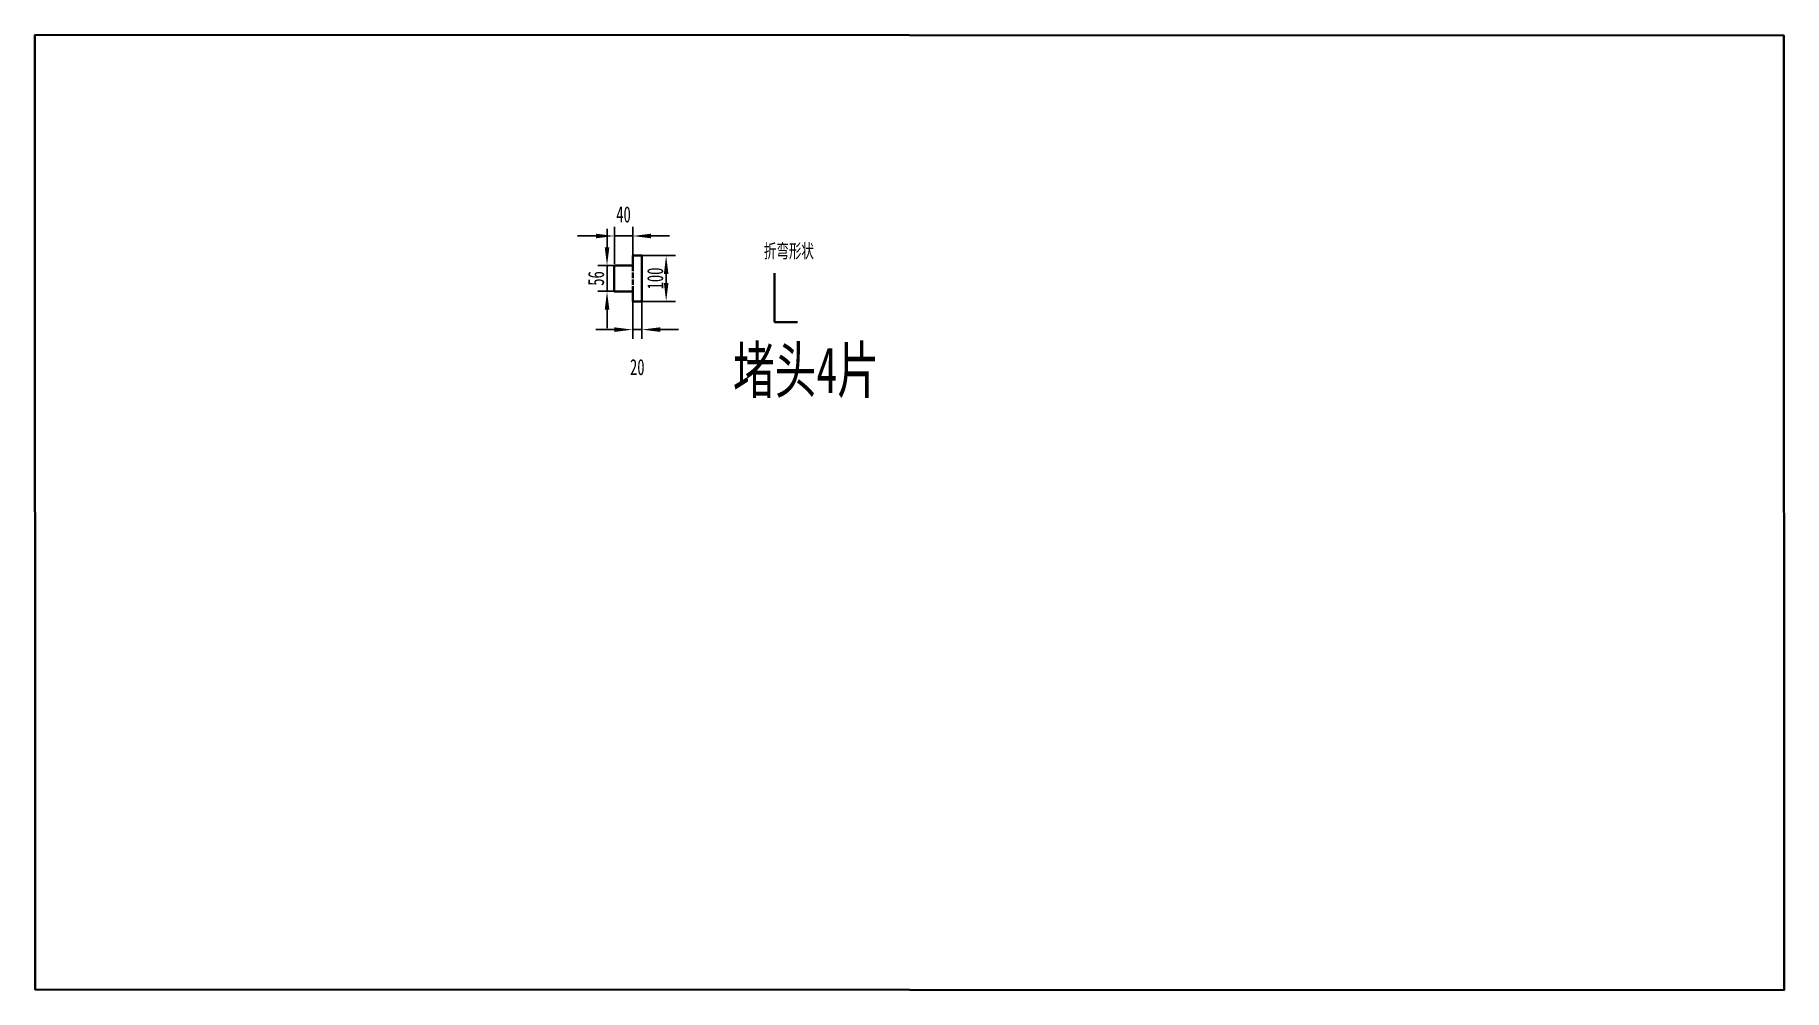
# Model space of a CAD drawing. Header units: millimetres. Extents: x 7168 to 10979, y -796 to 1283.
import ezdxf

# ---------------------------------------------------------------- set-up
doc = ezdxf.new("R2010")
doc.units = ezdxf.units.MM
doc.header["$PDMODE"] = 35
doc.linetypes.add('DASHED', pattern=[15, 12, -3])
doc.layers.get('0').update_dxf_attribs({"lineweight": 18})
doc.layers.add('粗实线层', color=7, linetype='Continuous', lineweight=35)
doc.styles.add('标准', font='', dxfattribs={"width": 0.667})
doc.styles.get('标准').set_extended_font_data('宋体')
doc.dimstyles.new('标准', dxfattribs={"dimscale": 10, "dimtxt": 3.5, "dimasz": 4, "dimexe": 2, "dimexo": 0, "dimtad": 1, "dimdsep": 46, "dimtxsty": '标准', "dimblk": '_CAXARROW', "dimcen": 0, "dimdle": 6, "dimazin": 2, "dimtfac": 0.707107, "dimtdec": 3, "dimtmove": 2, "dimatfit": 3, "dimfxl": 1, "dimfrac": 2, "dimtolj": 1, "dimarcsym": 1})

# ---------------------------------------------------------------- blocks, each defined once
blk = doc.blocks.new('_CAXARROW')
blk.add_hatch(color=0).paths.add_polyline_path([(0, 0), (-1, 0.125), (-1, -0.125)], flags=0)
blk = doc.blocks.new('*D7')
at = {"layer": 'Defpoints', "color": 0, "transparency": 16777216}
for p in [(8430.4, 781.1), (8414.5, 725.1), (8430.4, 725.1)]:
    blk.add_point(p, dxfattribs=at)
at = {"layer": '粗实线层', "color": 3, "linetype": 'Continuous', "lineweight": -2, "transparency": 16777216}
for p, q in [((8414.5, 821.1), (8414.5, 861.1)), ((8414.5, 781.1), (8414.5, 725.1)), ((8414.5, 685.1), (8414.5, 645.1))]:
    blk.add_line(p, q, dxfattribs=at)
at = {"layer": '粗实线层', "color": 0, "linetype": 'Continuous', "lineweight": -2, "transparency": 16777216}
for p, q in [((8430.4, 781.1), (8394.5, 781.1)), ((8430.4, 725.1), (8394.5, 725.1))]:
    blk.add_line(p, q, dxfattribs=at)
at = {"layer": '粗实线层', "color": 3, "lineweight": -2, "transparency": 16777216, "xscale": 40, "yscale": 40, "zscale": 40}
for p, rotation in [((8414.5, 781.1), 270), ((8414.5, 725.1), 90)]:
    blk.add_blockref('_CAXARROW', p, dxfattribs=dict(at, rotation=rotation))
at = {"layer": '粗实线层', "color": 3, "transparency": 16777216, "insert": (8390.7, 753.1), "char_height": 35, "attachment_point": 5, "rotation": 90, "style": '标准'}
blk.add_mtext('\\A1;56', dxfattribs=at)
blk = doc.blocks.new('*D8')
at = {"layer": 'Defpoints', "color": 0, "transparency": 16777216}
for p in [(8470.4, 845.6), (8430.4, 785.1), (8470.4, 781.1)]:
    blk.add_point(p, dxfattribs=at)
at = {"layer": '粗实线层', "color": 3, "linetype": 'Continuous', "lineweight": -2, "transparency": 16777216}
for p, q in [((8390.4, 845.6), (8350.4, 845.6)), ((8430.4, 845.6), (8470.4, 845.6)), ((8510.4, 845.6), (8550.4, 845.6))]:
    blk.add_line(p, q, dxfattribs=at)
at = {"layer": '粗实线层', "color": 0, "linetype": 'Continuous', "lineweight": -2, "transparency": 16777216}
for p, q in [((8430.4, 785.1), (8430.4, 865.6)), ((8470.4, 781.1), (8470.4, 865.6))]:
    blk.add_line(p, q, dxfattribs=at)
at = {"layer": '粗实线层', "color": 3, "lineweight": -2, "transparency": 16777216, "xscale": 40, "yscale": 40, "zscale": 40}
blk.add_blockref('_CAXARROW', (8430.4, 845.6), dxfattribs=at)
at = {"layer": '粗实线层', "color": 3, "lineweight": -2, "transparency": 16777216, "xscale": 40, "yscale": 40, "zscale": 40, "rotation": 180}
blk.add_blockref('_CAXARROW', (8470.4, 845.6), dxfattribs=at)
at = {"layer": '粗实线层', "color": 3, "transparency": 16777216, "insert": (8450.4, 892.4), "char_height": 35, "attachment_point": 5, "style": '标准'}
blk.add_mtext('\\A1;40', dxfattribs=at)
blk = doc.blocks.new('*D9')
at = {"layer": 'Defpoints', "color": 0, "transparency": 16777216}
for p in [(8490.4, 803.1), (8490.4, 703.1), (8543.3, 703.1)]:
    blk.add_point(p, dxfattribs=at)
at = {"layer": '粗实线层', "color": 0, "linetype": 'Continuous', "lineweight": -2, "transparency": 16777216}
for p, q in [((8490.4, 803.1), (8563.3, 803.1)), ((8490.4, 703.1), (8563.3, 703.1))]:
    blk.add_line(p, q, dxfattribs=at)
at = {"layer": '粗实线层', "color": 3, "linetype": 'Continuous', "lineweight": -2, "transparency": 16777216}
blk.add_line((8543.3, 763.1), (8543.3, 743.1), dxfattribs=at)
at = {"layer": '粗实线层', "color": 3, "lineweight": -2, "transparency": 16777216, "xscale": 40, "yscale": 40, "zscale": 40}
for p, rotation in [((8543.3, 803.1), 90), ((8543.3, 703.1), 270)]:
    blk.add_blockref('_CAXARROW', p, dxfattribs=dict(at, rotation=rotation))
at = {"layer": '粗实线层', "color": 3, "transparency": 16777216, "insert": (8519.6, 753.1), "char_height": 35, "attachment_point": 5, "rotation": 90, "style": '标准'}
blk.add_mtext('\\A1;100', dxfattribs=at)
blk = doc.blocks.new('*D10')
at = {"layer": 'Defpoints', "color": 0, "transparency": 16777216}
for p in [(8470.4, 703.1), (8490.4, 705.1), (8490.4, 641.7)]:
    blk.add_point(p, dxfattribs=at)
at = {"layer": '粗实线层', "color": 0, "linetype": 'Continuous', "lineweight": -2, "transparency": 16777216}
for p, q in [((8470.4, 703.1), (8470.4, 621.7)), ((8490.4, 705.1), (8490.4, 621.7))]:
    blk.add_line(p, q, dxfattribs=at)
at = {"layer": '粗实线层', "color": 3, "linetype": 'Continuous', "lineweight": -2, "transparency": 16777216}
for p, q in [((8430.4, 641.7), (8390.4, 641.7)), ((8470.4, 641.7), (8490.4, 641.7)), ((8530.4, 641.7), (8570.4, 641.7))]:
    blk.add_line(p, q, dxfattribs=at)
at = {"layer": '粗实线层', "color": 3, "lineweight": -2, "transparency": 16777216, "xscale": 40, "yscale": 40, "zscale": 40}
blk.add_blockref('_CAXARROW', (8470.4, 641.7), dxfattribs=at)
at = {"layer": '粗实线层', "color": 3, "lineweight": -2, "transparency": 16777216, "xscale": 40, "yscale": 40, "zscale": 40, "rotation": 180}
blk.add_blockref('_CAXARROW', (8490.4, 641.7), dxfattribs=at)
at = {"layer": '粗实线层', "color": 3, "transparency": 16777216, "insert": (8480.4, 559.8), "char_height": 35, "attachment_point": 5, "style": '标准'}
blk.add_mtext('\\A1;20', dxfattribs=at)

msp = doc.modelspace()

# ---------------------------------------------------------------- linework, layer by layer
at = {"layer": '粗实线层'}
for p, q in [((8470.355, 781.066), (8470.355, 803.066)), ((8470.355, 803.066), (8490.355, 803.066)), ((8490.355, 803.066), (8490.355, 703.066)), ((8430.355, 725.066), (8430.355, 781.066)), ((8430.355, 781.066), (8470.355, 781.066)), ((8779.587, 764.914), (8779.587, 657.695)), ((8470.355, 725.066), (8430.355, 725.066)), ((8470.355, 703.066), (8470.355, 725.066)), ((8490.355, 703.066), (8470.355, 703.066)), ((8779.587, 657.695), (8829.254, 657.695))]:
    msp.add_line(p, q, dxfattribs=at)
at = {"layer": '粗实线层', "color": 4, "linetype": 'DASHED'}
msp.add_line((8470.355, 781.066), (8470.355, 725.066), dxfattribs=at)
at = {"layer": '粗实线层'}
msp.add_lwpolyline([(7168.095, 1283.298), (7168.422, -795.081), (10978.853, -796.448), (10978.525, 1281.931)], close=True, dxfattribs=at)

# ---------------------------------------------------------------- texts
at = {"layer": '粗实线层', "style": '标准', "width": 0.667}
msp.add_text('折弯形状', height=30, dxfattribs=at).set_placement((8756.05, 797.929))
at = {"layer": '粗实线层', "insert": (8688.71, 603.763), "char_height": 100, "attachment_point": 1, "style": '标准'}
msp.add_mtext_dynamic_manual_height_columns('堵头4片', width=379.18648, gutter_width=1, heights=[0], dxfattribs=at)

# ---------------------------------------------------------------- dimensions: what is measured, and where the dimension line sits
at = {"layer": '粗实线层'}
for base, p1, p2, picture, middle in [((8470.355, 845.557), (8430.355, 785.066), (8470.355, 781.066), '*D8', (8450.355, 892.432)), ((8490.355, 641.696), (8470.355, 703.066), (8490.355, 705.066), '*D10', (8480.355, 559.821))]:
    dim = msp.add_linear_dim(base=base, p1=p1, p2=p2, dimstyle='标准', override={"dimclrd": 3, "dimclrt": 3, "dimtdec": 2}, dxfattribs=at)
    dim.commit()
    dim.dimension.update_dxf_attribs({"geometry": picture, "text_midpoint": middle})
for base, p1, p2, picture, middle in [((8414.473, 725.066), (8430.355, 781.066), (8430.355, 725.066), '*D7', (8390.723, 753.066)), ((8543.337, 703.066), (8490.355, 803.066), (8490.355, 703.066), '*D9', (8519.587, 753.066))]:
    dim = msp.add_linear_dim(base=base, p1=p1, p2=p2, angle=90, dimstyle='标准', override={"dimclrd": 3, "dimclrt": 3, "dimtdec": 2}, dxfattribs=at)
    dim.commit()
    dim.dimension.update_dxf_attribs({"geometry": picture, "text_midpoint": middle})

doc.saveas('drawing.dxf')
